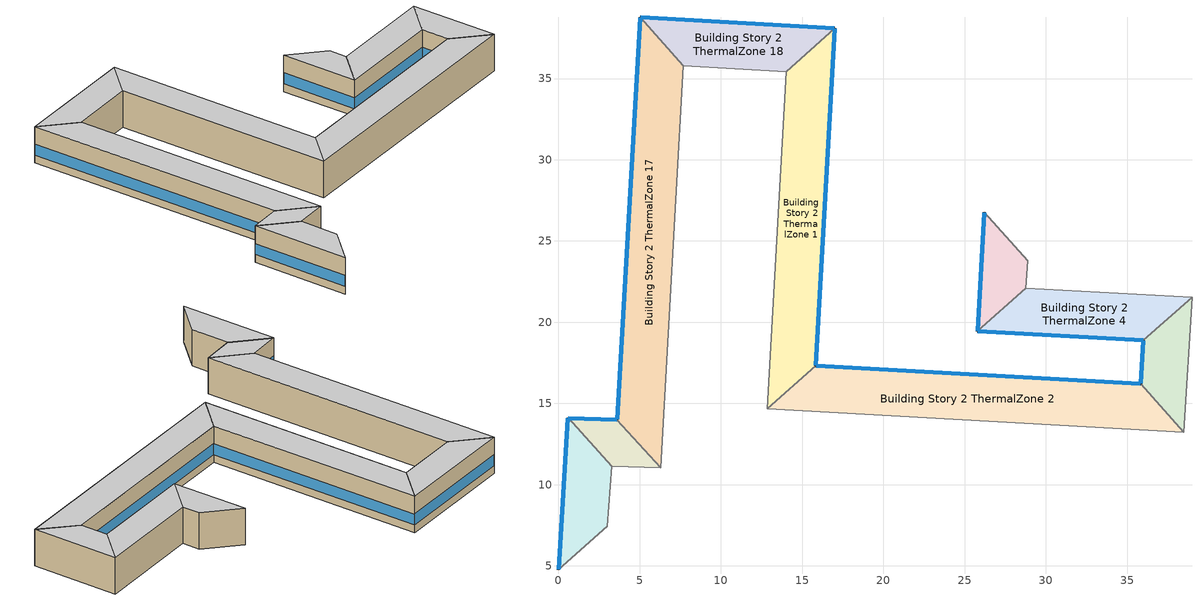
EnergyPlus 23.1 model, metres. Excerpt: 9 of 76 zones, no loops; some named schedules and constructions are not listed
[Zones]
Building Story 2 ThermalZone 1
 floor adiabatic (Typical Interior Floor): 17,38.09 15.83,17.33 12.84,14.66 14.02,35.43 z3.6
 wall outside (Typical Insulated Steel Framed Exterior Wall R-20.41): 15.83,17.33 17,38.09 z3.6:7.2
 wall adiabatic (Typical Interior Wall): 17,38.09 14.02,35.43 12.84,14.66 15.83,17.33 z3.6:7.2
 window (U 0.48 SHGC 0.40 Dbl Ref-D Clr 6mm/13mm): 15.83,17.35 17,38.07 z4.36:5.44
 ceiling adiabatic (Typical Interior Ceiling): 14.02,35.43 12.84,14.66 15.83,17.33 17,38.09 z7.2
Building Story 2 ThermalZone 15
 floor adiabatic (Typical Interior Ceiling): 0,4.78 0.59,14.1 3.27,11.14 2.99,7.43 z3.6
 wall outside (Typical Insulated Steel Framed Exterior Wall R-20.41): 0.59,14.1 0,4.78 z3.6:7.2
 wall adiabatic (Typical Interior Wall): 0,4.78 2.99,7.43 3.27,11.14 0.59,14.1 z3.6:7.2
 window (U 0.48 SHGC 0.40 Dbl Ref-D Clr 6mm/13mm): 0.58,14.08 0,4.8 z4.36:5.45
 ceiling adiabatic (Typical Interior Ceiling): 2.99,7.43 3.27,11.14 0.59,14.1 0,4.78 z7.2
Building Story 2 ThermalZone 16
 floor adiabatic (Typical Interior Ceiling): 0.59,14.1 3.6,13.99 6.29,11.04 3.27,11.14 z3.6
 wall outside (Typical Insulated Steel Framed Exterior Wall R-20.41): 3.6,13.99 0.59,14.1 z3.6:7.2
 wall adiabatic (Typical Interior Wall): 0.59,14.1 3.27,11.14 6.29,11.04 3.6,13.99 z3.6:7.2
 window (U 0.48 SHGC 0.40 Dbl Ref-D Clr 6mm/13mm): 3.58,13.99 0.61,14.1 z4.36:5.46
 ceiling adiabatic (Typical Interior Ceiling): 3.27,11.14 6.29,11.04 3.6,13.99 0.59,14.1 z7.2
Building Story 2 ThermalZone 17
 floor adiabatic (Typical Interior Ceiling): 3.6,13.99 5.02,38.76 7.69,35.78 6.29,11.04 z3.6
 wall outside (Typical Insulated Steel Framed Exterior Wall R-20.41): 5.02,38.76 3.6,13.99 z3.6:7.2
 wall adiabatic (Typical Interior Wall): 3.6,13.99 6.29,11.04 7.69,35.78 5.02,38.76 z3.6:7.2
 window (U 0.48 SHGC 0.40 Dbl Ref-D Clr 6mm/13mm): 5.02,38.73 3.6,14.02 z4.36:5.44
 ceiling adiabatic (Typical Interior Ceiling): 6.29,11.04 7.69,35.78 5.02,38.76 3.6,13.99 z7.2
Building Story 2 ThermalZone 18
 floor adiabatic (Typical Interior Ceiling): 5.02,38.76 17,38.09 14.02,35.43 7.69,35.78 z3.6
 wall outside (Typical Insulated Steel Framed Exterior Wall R-20.41): 17,38.09 5.02,38.76 z3.6:7.2
 wall adiabatic (Typical Interior Wall): 5.02,38.76 7.69,35.78 14.02,35.43 17,38.09 z3.6:7.2
 window (U 0.48 SHGC 0.40 Dbl Ref-D Clr 6mm/13mm): 16.97,38.09 5.05,38.76 z4.36:5.45
 ceiling adiabatic (Typical Interior Ceiling): 7.69,35.78 14.02,35.43 17,38.09 5.02,38.76 z7.2
Building Story 2 ThermalZone 2
 floor adiabatic (Typical Interior Floor): 15.83,17.33 35.84,16.21 38.5,13.22 12.84,14.66 z3.6
 wall outside (Typical Insulated Steel Framed Exterior Wall R-20.41): 35.84,16.21 15.83,17.33 z3.6:7.2
 wall adiabatic (Typical Interior Wall): 15.83,17.33 12.84,14.66 38.5,13.22 35.84,16.21 z3.6:7.2
 window (U 0.48 SHGC 0.40 Dbl Ref-D Clr 6mm/13mm): 35.81,16.22 15.85,17.32 z4.36:5.44
 ceiling adiabatic (Typical Interior Ceiling): 12.84,14.66 38.5,13.22 35.84,16.21 15.83,17.33 z7.2
Building Story 2 ThermalZone 3
 floor adiabatic (Typical Interior Floor): 35.84,16.21 36.01,18.88 39,21.54 38.5,13.22 z3.6
 wall outside (Typical Insulated Steel Framed Exterior Wall R-20.41): 36.01,18.88 35.84,16.21 z3.6:7.2
 wall adiabatic (Typical Interior Wall): 35.84,16.21 38.5,13.22 39,21.54 36.01,18.88 z3.6:7.2
 window (U 0.48 SHGC 0.40 Dbl Ref-D Clr 6mm/13mm): 36.01,18.85 35.84,16.24 z4.36:5.46
 ceiling adiabatic (Typical Interior Ceiling): 38.5,13.22 39,21.54 36.01,18.88 35.84,16.21 z7.2
Building Story 2 ThermalZone 4
 floor adiabatic (Typical Interior Floor): 36.01,18.88 25.79,19.44 28.77,22.1 39,21.54 z3.6
 wall outside (Typical Insulated Steel Framed Exterior Wall R-20.41): 25.79,19.44 36.01,18.88 z3.6:7.2
 wall adiabatic (Typical Interior Wall): 36.01,18.88 39,21.54 28.77,22.1 25.79,19.44 z3.6:7.2
 window (U 0.48 SHGC 0.40 Dbl Ref-D Clr 6mm/13mm): 25.82,19.43 35.98,18.88 z4.36:5.45
 ceiling adiabatic (Typical Interior Ceiling): 39,21.54 28.77,22.1 25.79,19.44 36.01,18.88 z7.2
Building Story 2 ThermalZone 5
 floor adiabatic (Typical Interior Floor): 25.79,19.44 26.21,26.77 28.88,23.78 28.77,22.1 z3.6
 wall outside (Typical Insulated Steel Framed Exterior Wall R-20.41): 26.21,26.77 25.79,19.44 z3.6:7.2
 wall adiabatic (Typical Interior Wall): 25.79,19.44 28.77,22.1 28.88,23.78 26.21,26.77 z3.6:7.2
 window (U 0.48 SHGC 0.40 Dbl Ref-D Clr 6mm/13mm): 26.21,26.74 25.79,19.46 z4.36:5.45
 ceiling adiabatic (Typical Interior Ceiling): 28.77,22.1 28.88,23.78 26.21,26.77 25.79,19.44 z7.2
[Schedule:Day:Interval]
SchoolSecondary KITCHEN_GAS_EQUIP_SCH Wkdy|SmrDsn Day 2; SchoolSecondary KITCHEN_GAS_EQUIP_SCH Summer Design Day: No, 08:00, 0.02, 10:00, 0.15, 13:00, 0.2, 15:00, 0.1, 24:00, 0.02
SchoolSecondary KITCHEN_GAS_EQUIP_SCH Default; SchoolSecondary KITCHEN_GAS_EQUIP_SCH Winter Design Day: No, 24:00, 0.02
[Schedule:Week:Daily]
SchoolSecondary BLDG_LIGHT_SCH_2013 Week Rule - Jan1-Jun24: SchoolSecondary BLDG_LIGHT_SCH_2013 Wknd Day, SchoolSecondary BLDG_LIGHT_SCH_2013 Wkdy Day, SchoolSecondary BLDG_LIGHT_SCH_2013 Wkdy Day, SchoolSecondary BLDG_LIGHT_SCH_2013 Wkdy Day, SchoolSecondary BLDG_LIGHT_SCH_2013 Wkdy Day, SchoolSecondary BLDG_LIGHT_SCH_2013 Wkdy Day, SchoolSecondary BLDG_LIGHT_SCH_2013 Wknd Day, SchoolSecondary BLDG_LIGHT_SCH_2013 Default, SchoolSecondary BLDG_LIGHT_SCH_2013 Summer Design Day, SchoolSecondary BLDG_LIGHT_SCH_2013 Winter Design Day, SchoolSecondary BLDG_LIGHT_SCH_2013 Default, SchoolSecondary BLDG_LIGHT_SCH_2013 Default
SchoolSecondary BLDG_LIGHT_SCH_2013 Week Rule - Jun25-Jul1: SchoolSecondary BLDG_LIGHT_SCH_2013 Wknd Day, SchoolSecondary BLDG_LIGHT_SCH_2013 Wkdy Day, SchoolSecondary BLDG_LIGHT_SCH_2013 Wkdy Day, SchoolSecondary BLDG_LIGHT_SCH_2013 Wkdy Day, SchoolSecondary BLDG_LIGHT_SCH_2013 Wkdy Day, SchoolSecondary BLDG_LIGHT_SCH_2013 Wkdy Day, SchoolSecondary BLDG_LIGHT_SCH_2013 Wknd Day 1, SchoolSecondary BLDG_LIGHT_SCH_2013 Default, SchoolSecondary BLDG_LIGHT_SCH_2013 Summer Design Day, SchoolSecondary BLDG_LIGHT_SCH_2013 Winter Design Day, SchoolSecondary BLDG_LIGHT_SCH_2013 Default, SchoolSecondary BLDG_LIGHT_SCH_2013 Default
SchoolSecondary BLDG_LIGHT_SCH_2013 Week Rule - Jul2-Aug26: SchoolSecondary BLDG_LIGHT_SCH_2013 Wknd Day 1, SchoolSecondary BLDG_LIGHT_SCH_2013 Wkdy Day 1, SchoolSecondary BLDG_LIGHT_SCH_2013 Wkdy Day 1, SchoolSecondary BLDG_LIGHT_SCH_2013 Wkdy Day 1, SchoolSecondary BLDG_LIGHT_SCH_2013 Wkdy Day 1, SchoolSecondary BLDG_LIGHT_SCH_2013 Wkdy Day 1, SchoolSecondary BLDG_LIGHT_SCH_2013 Wknd Day 1, SchoolSecondary BLDG_LIGHT_SCH_2013 Default, SchoolSecondary BLDG_LIGHT_SCH_2013 Summer Design Day, SchoolSecondary BLDG_LIGHT_SCH_2013 Winter Design Day, SchoolSecondary BLDG_LIGHT_SCH_2013 Default, SchoolSecondary BLDG_LIGHT_SCH_2013 Default
SchoolSecondary BLDG_LIGHT_SCH_2013 Week Rule - Aug27-Sep2: SchoolSecondary BLDG_LIGHT_SCH_2013 Wknd Day 1, SchoolSecondary BLDG_LIGHT_SCH_2013 Wkdy Day 1, SchoolSecondary BLDG_LIGHT_SCH_2013 Wkdy Day 1, SchoolSecondary BLDG_LIGHT_SCH_2013 Wkdy Day 1, SchoolSecondary BLDG_LIGHT_SCH_2013 Wkdy Day 1, SchoolSecondary BLDG_LIGHT_SCH_2013 Wkdy Day 2, SchoolSecondary BLDG_LIGHT_SCH_2013 Default, SchoolSecondary BLDG_LIGHT_SCH_2013 Default, SchoolSecondary BLDG_LIGHT_SCH_2013 Summer Design Day, SchoolSecondary BLDG_LIGHT_SCH_2013 Winter Design Day, SchoolSecondary BLDG_LIGHT_SCH_2013 Default, SchoolSecondary BLDG_LIGHT_SCH_2013 Default
SchoolSecondary BLDG_LIGHT_SCH_2013 Week Rule - Sep3-Dec31: SchoolSecondary BLDG_LIGHT_SCH_2013 Default, SchoolSecondary BLDG_LIGHT_SCH_2013 Wkdy Day 2, SchoolSecondary BLDG_LIGHT_SCH_2013 Wkdy Day 2, SchoolSecondary BLDG_LIGHT_SCH_2013 Wkdy Day 2, SchoolSecondary BLDG_LIGHT_SCH_2013 Wkdy Day 2, SchoolSecondary BLDG_LIGHT_SCH_2013 Wkdy Day 2, SchoolSecondary BLDG_LIGHT_SCH_2013 Default, SchoolSecondary BLDG_LIGHT_SCH_2013 Default, SchoolSecondary BLDG_LIGHT_SCH_2013 Summer Design Day, SchoolSecondary BLDG_LIGHT_SCH_2013 Winter Design Day, SchoolSecondary BLDG_LIGHT_SCH_2013 Default, SchoolSecondary BLDG_LIGHT_SCH_2013 Default
SchoolSecondary BLDG_LIGHT_LIBRARY_SCH_2013 Week Rule - Jan1-Jun24: SchoolSecondary BLDG_LIGHT_LIBRARY_SCH_2013 Wknd Day, SchoolSecondary BLDG_LIGHT_LIBRARY_SCH_2013 Wkdy Day, SchoolSecondary BLDG_LIGHT_LIBRARY_SCH_2013 Wkdy Day, SchoolSecondary BLDG_LIGHT_LIBRARY_SCH_2013 Wkdy Day, SchoolSecondary BLDG_LIGHT_LIBRARY_SCH_2013 Wkdy Day, SchoolSecondary BLDG_LIGHT_LIBRARY_SCH_2013 Wkdy Day, SchoolSecondary BLDG_LIGHT_LIBRARY_SCH_2013 Wknd Day, SchoolSecondary BLDG_LIGHT_LIBRARY_SCH_2013 Default, SchoolSecondary BLDG_LIGHT_LIBRARY_SCH_2013 Summer Design Day, SchoolSecondary BLDG_LIGHT_LIBRARY_SCH_2013 Winter Design Day, SchoolSecondary BLDG_LIGHT_LIBRARY_SCH_2013 Default, SchoolSecondary BLDG_LIGHT_LIBRARY_SCH_2013 Default
SchoolSecondary BLDG_LIGHT_LIBRARY_SCH_2013 Week Rule - Jun25-Jul1: SchoolSecondary BLDG_LIGHT_LIBRARY_SCH_2013 Wknd Day, SchoolSecondary BLDG_LIGHT_LIBRARY_SCH_2013 Wkdy Day, SchoolSecondary BLDG_LIGHT_LIBRARY_SCH_2013 Wkdy Day, SchoolSecondary BLDG_LIGHT_LIBRARY_SCH_2013 Wkdy Day, SchoolSecondary BLDG_LIGHT_LIBRARY_SCH_2013 Wkdy Day, SchoolSecondary BLDG_LIGHT_LIBRARY_SCH_2013 Wkdy Day, SchoolSecondary BLDG_LIGHT_LIBRARY_SCH_2013 Wknd Day 1, SchoolSecondary BLDG_LIGHT_LIBRARY_SCH_2013 Default, SchoolSecondary BLDG_LIGHT_LIBRARY_SCH_2013 Summer Design Day, SchoolSecondary BLDG_LIGHT_LIBRARY_SCH_2013 Winter Design Day, SchoolSecondary BLDG_LIGHT_LIBRARY_SCH_2013 Default, SchoolSecondary BLDG_LIGHT_LIBRARY_SCH_2013 Default
SchoolSecondary BLDG_LIGHT_LIBRARY_SCH_2013 Week Rule - Jul2-Aug26: SchoolSecondary BLDG_LIGHT_LIBRARY_SCH_2013 Wknd Day 1, SchoolSecondary BLDG_LIGHT_LIBRARY_SCH_2013 Wkdy Day 1, SchoolSecondary BLDG_LIGHT_LIBRARY_SCH_2013 Wkdy Day 1, SchoolSecondary BLDG_LIGHT_LIBRARY_SCH_2013 Wkdy Day 1, SchoolSecondary BLDG_LIGHT_LIBRARY_SCH_2013 Wkdy Day 1, SchoolSecondary BLDG_LIGHT_LIBRARY_SCH_2013 Wkdy Day 1, SchoolSecondary BLDG_LIGHT_LIBRARY_SCH_2013 Wknd Day 1, SchoolSecondary BLDG_LIGHT_LIBRARY_SCH_2013 Default, SchoolSecondary BLDG_LIGHT_LIBRARY_SCH_2013 Summer Design Day, SchoolSecondary BLDG_LIGHT_LIBRARY_SCH_2013 Winter Design Day, SchoolSecondary BLDG_LIGHT_LIBRARY_SCH_2013 Default, SchoolSecondary BLDG_LIGHT_LIBRARY_SCH_2013 Default
SchoolSecondary BLDG_LIGHT_LIBRARY_SCH_2013 Week Rule - Aug27-Sep2: SchoolSecondary BLDG_LIGHT_LIBRARY_SCH_2013 Wknd Day 1, SchoolSecondary BLDG_LIGHT_LIBRARY_SCH_2013 Wkdy Day 1, SchoolSecondary BLDG_LIGHT_LIBRARY_SCH_2013 Wkdy Day 1, SchoolSecondary BLDG_LIGHT_LIBRARY_SCH_2013 Wkdy Day 1, SchoolSecondary BLDG_LIGHT_LIBRARY_SCH_2013 Wkdy Day 1, SchoolSecondary BLDG_LIGHT_LIBRARY_SCH_2013 Wkdy Day 2, SchoolSecondary BLDG_LIGHT_LIBRARY_SCH_2013 Default, SchoolSecondary BLDG_LIGHT_LIBRARY_SCH_2013 Default, SchoolSecondary BLDG_LIGHT_LIBRARY_SCH_2013 Summer Design Day, SchoolSecondary BLDG_LIGHT_LIBRARY_SCH_2013 Winter Design Day, SchoolSecondary BLDG_LIGHT_LIBRARY_SCH_2013 Default, SchoolSecondary BLDG_LIGHT_LIBRARY_SCH_2013 Default
SchoolSecondary BLDG_LIGHT_LIBRARY_SCH_2013 Week Rule - Sep3-Dec31: SchoolSecondary BLDG_LIGHT_LIBRARY_SCH_2013 Default, SchoolSecondary BLDG_LIGHT_LIBRARY_SCH_2013 Wkdy Day 2, SchoolSecondary BLDG_LIGHT_LIBRARY_SCH_2013 Wkdy Day 2, SchoolSecondary BLDG_LIGHT_LIBRARY_SCH_2013 Wkdy Day 2, SchoolSecondary BLDG_LIGHT_LIBRARY_SCH_2013 Wkdy Day 2, SchoolSecondary BLDG_LIGHT_LIBRARY_SCH_2013 Wkdy Day 2, SchoolSecondary BLDG_LIGHT_LIBRARY_SCH_2013 Default, SchoolSecondary BLDG_LIGHT_LIBRARY_SCH_2013 Default, SchoolSecondary BLDG_LIGHT_LIBRARY_SCH_2013 Summer Design Day, SchoolSecondary BLDG_LIGHT_LIBRARY_SCH_2013 Winter Design Day, SchoolSecondary BLDG_LIGHT_LIBRARY_SCH_2013 Default, SchoolSecondary BLDG_LIGHT_LIBRARY_SCH_2013 Default
SchoolSecondary BLDG_LIGHT_LOBBYFLR1_SCH_2013 Week Rule - Jan1-Jun24: SchoolSecondary BLDG_LIGHT_LOBBYFLR1_SCH_2013 Wknd Day, SchoolSecondary BLDG_LIGHT_LOBBYFLR1_SCH_2013 Wkdy Day, SchoolSecondary BLDG_LIGHT_LOBBYFLR1_SCH_2013 Wkdy Day, SchoolSecondary BLDG_LIGHT_LOBBYFLR1_SCH_2013 Wkdy Day, SchoolSecondary BLDG_LIGHT_LOBBYFLR1_SCH_2013 Wkdy Day, SchoolSecondary BLDG_LIGHT_LOBBYFLR1_SCH_2013 Wkdy Day, SchoolSecondary BLDG_LIGHT_LOBBYFLR1_SCH_2013 Wknd Day, SchoolSecondary BLDG_LIGHT_LOBBYFLR1_SCH_2013 Default, SchoolSecondary BLDG_LIGHT_LOBBYFLR1_SCH_2013 Summer Design Day, SchoolSecondary BLDG_LIGHT_LOBBYFLR1_SCH_2013 Winter Design Day, SchoolSecondary BLDG_LIGHT_LOBBYFLR1_SCH_2013 Default, SchoolSecondary BLDG_LIGHT_LOBBYFLR1_SCH_2013 Default
SchoolSecondary BLDG_LIGHT_LOBBYFLR1_SCH_2013 Week Rule - Jun25-Jul1: SchoolSecondary BLDG_LIGHT_LOBBYFLR1_SCH_2013 Wknd Day, SchoolSecondary BLDG_LIGHT_LOBBYFLR1_SCH_2013 Wkdy Day, SchoolSecondary BLDG_LIGHT_LOBBYFLR1_SCH_2013 Wkdy Day, SchoolSecondary BLDG_LIGHT_LOBBYFLR1_SCH_2013 Wkdy Day, SchoolSecondary BLDG_LIGHT_LOBBYFLR1_SCH_2013 Wkdy Day, SchoolSecondary BLDG_LIGHT_LOBBYFLR1_SCH_2013 Wkdy Day, SchoolSecondary BLDG_LIGHT_LOBBYFLR1_SCH_2013 Wknd Day 1, SchoolSecondary BLDG_LIGHT_LOBBYFLR1_SCH_2013 Default, SchoolSecondary BLDG_LIGHT_LOBBYFLR1_SCH_2013 Summer Design Day, SchoolSecondary BLDG_LIGHT_LOBBYFLR1_SCH_2013 Winter Design Day, SchoolSecondary BLDG_LIGHT_LOBBYFLR1_SCH_2013 Default, SchoolSecondary BLDG_LIGHT_LOBBYFLR1_SCH_2013 Default
SchoolSecondary BLDG_LIGHT_LOBBYFLR1_SCH_2013 Week Rule - Jul2-Aug26: SchoolSecondary BLDG_LIGHT_LOBBYFLR1_SCH_2013 Wknd Day 1, SchoolSecondary BLDG_LIGHT_LOBBYFLR1_SCH_2013 Wkdy Day 1, SchoolSecondary BLDG_LIGHT_LOBBYFLR1_SCH_2013 Wkdy Day 1, SchoolSecondary BLDG_LIGHT_LOBBYFLR1_SCH_2013 Wkdy Day 1, SchoolSecondary BLDG_LIGHT_LOBBYFLR1_SCH_2013 Wkdy Day 1, SchoolSecondary BLDG_LIGHT_LOBBYFLR1_SCH_2013 Wkdy Day 1, SchoolSecondary BLDG_LIGHT_LOBBYFLR1_SCH_2013 Wknd Day 1, SchoolSecondary BLDG_LIGHT_LOBBYFLR1_SCH_2013 Default, SchoolSecondary BLDG_LIGHT_LOBBYFLR1_SCH_2013 Summer Design Day, SchoolSecondary BLDG_LIGHT_LOBBYFLR1_SCH_2013 Winter Design Day, SchoolSecondary BLDG_LIGHT_LOBBYFLR1_SCH_2013 Default, SchoolSecondary BLDG_LIGHT_LOBBYFLR1_SCH_2013 Default
SchoolSecondary BLDG_LIGHT_LOBBYFLR1_SCH_2013 Week Rule - Aug27-Sep2: SchoolSecondary BLDG_LIGHT_LOBBYFLR1_SCH_2013 Wknd Day 1, SchoolSecondary BLDG_LIGHT_LOBBYFLR1_SCH_2013 Wkdy Day 1, SchoolSecondary BLDG_LIGHT_LOBBYFLR1_SCH_2013 Wkdy Day 1, SchoolSecondary BLDG_LIGHT_LOBBYFLR1_SCH_2013 Wkdy Day 1, SchoolSecondary BLDG_LIGHT_LOBBYFLR1_SCH_2013 Wkdy Day 1, SchoolSecondary BLDG_LIGHT_LOBBYFLR1_SCH_2013 Wkdy Day 2, SchoolSecondary BLDG_LIGHT_LOBBYFLR1_SCH_2013 Default, SchoolSecondary BLDG_LIGHT_LOBBYFLR1_SCH_2013 Default, SchoolSecondary BLDG_LIGHT_LOBBYFLR1_SCH_2013 Summer Design Day, SchoolSecondary BLDG_LIGHT_LOBBYFLR1_SCH_2013 Winter Design Day, SchoolSecondary BLDG_LIGHT_LOBBYFLR1_SCH_2013 Default, SchoolSecondary BLDG_LIGHT_LOBBYFLR1_SCH_2013 Default
SchoolSecondary BLDG_LIGHT_LOBBYFLR1_SCH_2013 Week Rule - Sep3-Dec31: SchoolSecondary BLDG_LIGHT_LOBBYFLR1_SCH_2013 Default, SchoolSecondary BLDG_LIGHT_LOBBYFLR1_SCH_2013 Wkdy Day 2, SchoolSecondary BLDG_LIGHT_LOBBYFLR1_SCH_2013 Wkdy Day 2, SchoolSecondary BLDG_LIGHT_LOBBYFLR1_SCH_2013 Wkdy Day 2, SchoolSecondary BLDG_LIGHT_LOBBYFLR1_SCH_2013 Wkdy Day 2, SchoolSecondary BLDG_LIGHT_LOBBYFLR1_SCH_2013 Wkdy Day 2, SchoolSecondary BLDG_LIGHT_LOBBYFLR1_SCH_2013 Default, SchoolSecondary BLDG_LIGHT_LOBBYFLR1_SCH_2013 Default, SchoolSecondary BLDG_LIGHT_LOBBYFLR1_SCH_2013 Summer Design Day, SchoolSecondary BLDG_LIGHT_LOBBYFLR1_SCH_2013 Winter Design Day, SchoolSecondary BLDG_LIGHT_LOBBYFLR1_SCH_2013 Default, SchoolSecondary BLDG_LIGHT_LOBBYFLR1_SCH_2013 Default
SchoolSecondary BLDG_LIGHT_MECHANICAL_SCH_2013 Week Rule - Jan1-Jun24: SchoolSecondary BLDG_LIGHT_MECHANICAL_SCH_2013 Wknd Day, SchoolSecondary BLDG_LIGHT_MECHANICAL_SCH_2013 Wkdy Day, SchoolSecondary BLDG_LIGHT_MECHANICAL_SCH_2013 Wkdy Day, SchoolSecondary BLDG_LIGHT_MECHANICAL_SCH_2013 Wkdy Day, SchoolSecondary BLDG_LIGHT_MECHANICAL_SCH_2013 Wkdy Day, SchoolSecondary BLDG_LIGHT_MECHANICAL_SCH_2013 Wkdy Day, SchoolSecondary BLDG_LIGHT_MECHANICAL_SCH_2013 Wknd Day, SchoolSecondary BLDG_LIGHT_MECHANICAL_SCH_2013 Default, SchoolSecondary BLDG_LIGHT_MECHANICAL_SCH_2013 Summer Design Day, SchoolSecondary BLDG_LIGHT_MECHANICAL_SCH_2013 Winter Design Day, SchoolSecondary BLDG_LIGHT_MECHANICAL_SCH_2013 Default, SchoolSecondary BLDG_LIGHT_MECHANICAL_SCH_2013 Default
SchoolSecondary BLDG_LIGHT_MECHANICAL_SCH_2013 Week Rule - Jun25-Jul1: SchoolSecondary BLDG_LIGHT_MECHANICAL_SCH_2013 Wknd Day, SchoolSecondary BLDG_LIGHT_MECHANICAL_SCH_2013 Wkdy Day, SchoolSecondary BLDG_LIGHT_MECHANICAL_SCH_2013 Wkdy Day, SchoolSecondary BLDG_LIGHT_MECHANICAL_SCH_2013 Wkdy Day, SchoolSecondary BLDG_LIGHT_MECHANICAL_SCH_2013 Wkdy Day, SchoolSecondary BLDG_LIGHT_MECHANICAL_SCH_2013 Wkdy Day, SchoolSecondary BLDG_LIGHT_MECHANICAL_SCH_2013 Wknd Day 1, SchoolSecondary BLDG_LIGHT_MECHANICAL_SCH_2013 Default, SchoolSecondary BLDG_LIGHT_MECHANICAL_SCH_2013 Summer Design Day, SchoolSecondary BLDG_LIGHT_MECHANICAL_SCH_2013 Winter Design Day, SchoolSecondary BLDG_LIGHT_MECHANICAL_SCH_2013 Default, SchoolSecondary BLDG_LIGHT_MECHANICAL_SCH_2013 Default
SchoolSecondary BLDG_LIGHT_MECHANICAL_SCH_2013 Week Rule - Jul2-Aug26: SchoolSecondary BLDG_LIGHT_MECHANICAL_SCH_2013 Wknd Day 1, SchoolSecondary BLDG_LIGHT_MECHANICAL_SCH_2013 Wkdy Day 1, SchoolSecondary BLDG_LIGHT_MECHANICAL_SCH_2013 Wkdy Day 1, SchoolSecondary BLDG_LIGHT_MECHANICAL_SCH_2013 Wkdy Day 1, SchoolSecondary BLDG_LIGHT_MECHANICAL_SCH_2013 Wkdy Day 1, SchoolSecondary BLDG_LIGHT_MECHANICAL_SCH_2013 Wkdy Day 1, SchoolSecondary BLDG_LIGHT_MECHANICAL_SCH_2013 Wknd Day 1, SchoolSecondary BLDG_LIGHT_MECHANICAL_SCH_2013 Default, SchoolSecondary BLDG_LIGHT_MECHANICAL_SCH_2013 Summer Design Day, SchoolSecondary BLDG_LIGHT_MECHANICAL_SCH_2013 Winter Design Day, SchoolSecondary BLDG_LIGHT_MECHANICAL_SCH_2013 Default, SchoolSecondary BLDG_LIGHT_MECHANICAL_SCH_2013 Default
SchoolSecondary BLDG_LIGHT_MECHANICAL_SCH_2013 Week Rule - Aug27-Sep2: SchoolSecondary BLDG_LIGHT_MECHANICAL_SCH_2013 Wknd Day 1, SchoolSecondary BLDG_LIGHT_MECHANICAL_SCH_2013 Wkdy Day 1, SchoolSecondary BLDG_LIGHT_MECHANICAL_SCH_2013 Wkdy Day 1, SchoolSecondary BLDG_LIGHT_MECHANICAL_SCH_2013 Wkdy Day 1, SchoolSecondary BLDG_LIGHT_MECHANICAL_SCH_2013 Wkdy Day 1, SchoolSecondary BLDG_LIGHT_MECHANICAL_SCH_2013 Wkdy Day 2, SchoolSecondary BLDG_LIGHT_MECHANICAL_SCH_2013 Default, SchoolSecondary BLDG_LIGHT_MECHANICAL_SCH_2013 Default, SchoolSecondary BLDG_LIGHT_MECHANICAL_SCH_2013 Summer Design Day, SchoolSecondary BLDG_LIGHT_MECHANICAL_SCH_2013 Winter Design Day, SchoolSecondary BLDG_LIGHT_MECHANICAL_SCH_2013 Default, SchoolSecondary BLDG_LIGHT_MECHANICAL_SCH_2013 Default
SchoolSecondary BLDG_LIGHT_MECHANICAL_SCH_2013 Week Rule - Sep3-Dec31: SchoolSecondary BLDG_LIGHT_MECHANICAL_SCH_2013 Default, SchoolSecondary BLDG_LIGHT_MECHANICAL_SCH_2013 Wkdy Day 2, SchoolSecondary BLDG_LIGHT_MECHANICAL_SCH_2013 Wkdy Day 2, SchoolSecondary BLDG_LIGHT_MECHANICAL_SCH_2013 Wkdy Day 2, SchoolSecondary BLDG_LIGHT_MECHANICAL_SCH_2013 Wkdy Day 2, SchoolSecondary BLDG_LIGHT_MECHANICAL_SCH_2013 Wkdy Day 2, SchoolSecondary BLDG_LIGHT_MECHANICAL_SCH_2013 Default, SchoolSecondary BLDG_LIGHT_MECHANICAL_SCH_2013 Default, SchoolSecondary BLDG_LIGHT_MECHANICAL_SCH_2013 Summer Design Day, SchoolSecondary BLDG_LIGHT_MECHANICAL_SCH_2013 Winter Design Day, SchoolSecondary BLDG_LIGHT_MECHANICAL_SCH_2013 Default, SchoolSecondary BLDG_LIGHT_MECHANICAL_SCH_2013 Default
SchoolSecondary BLDG_LIGHT_OFFICE_SCH_2013 Week Rule - Jan1-Jun24: SchoolSecondary BLDG_LIGHT_OFFICE_SCH_2013 Wknd Day, SchoolSecondary BLDG_LIGHT_OFFICE_SCH_2013 Wkdy Day, SchoolSecondary BLDG_LIGHT_OFFICE_SCH_2013 Wkdy Day, SchoolSecondary BLDG_LIGHT_OFFICE_SCH_2013 Wkdy Day, SchoolSecondary BLDG_LIGHT_OFFICE_SCH_2013 Wkdy Day, SchoolSecondary BLDG_LIGHT_OFFICE_SCH_2013 Wkdy Day, SchoolSecondary BLDG_LIGHT_OFFICE_SCH_2013 Wknd Day, SchoolSecondary BLDG_LIGHT_OFFICE_SCH_2013 Default, SchoolSecondary BLDG_LIGHT_OFFICE_SCH_2013 Summer Design Day, SchoolSecondary BLDG_LIGHT_OFFICE_SCH_2013 Winter Design Day, SchoolSecondary BLDG_LIGHT_OFFICE_SCH_2013 Default, SchoolSecondary BLDG_LIGHT_OFFICE_SCH_2013 Default
SchoolSecondary BLDG_LIGHT_OFFICE_SCH_2013 Week Rule - Jun25-Jul1: SchoolSecondary BLDG_LIGHT_OFFICE_SCH_2013 Wknd Day, SchoolSecondary BLDG_LIGHT_OFFICE_SCH_2013 Wkdy Day, SchoolSecondary BLDG_LIGHT_OFFICE_SCH_2013 Wkdy Day, SchoolSecondary BLDG_LIGHT_OFFICE_SCH_2013 Wkdy Day, SchoolSecondary BLDG_LIGHT_OFFICE_SCH_2013 Wkdy Day, SchoolSecondary BLDG_LIGHT_OFFICE_SCH_2013 Wkdy Day, SchoolSecondary BLDG_LIGHT_OFFICE_SCH_2013 Wknd Day 1, SchoolSecondary BLDG_LIGHT_OFFICE_SCH_2013 Default, SchoolSecondary BLDG_LIGHT_OFFICE_SCH_2013 Summer Design Day, SchoolSecondary BLDG_LIGHT_OFFICE_SCH_2013 Winter Design Day, SchoolSecondary BLDG_LIGHT_OFFICE_SCH_2013 Default, SchoolSecondary BLDG_LIGHT_OFFICE_SCH_2013 Default
SchoolSecondary BLDG_LIGHT_OFFICE_SCH_2013 Week Rule - Jul2-Aug26: SchoolSecondary BLDG_LIGHT_OFFICE_SCH_2013 Wknd Day 1, SchoolSecondary BLDG_LIGHT_OFFICE_SCH_2013 Wkdy Day 1, SchoolSecondary BLDG_LIGHT_OFFICE_SCH_2013 Wkdy Day 1, SchoolSecondary BLDG_LIGHT_OFFICE_SCH_2013 Wkdy Day 1, SchoolSecondary BLDG_LIGHT_OFFICE_SCH_2013 Wkdy Day 1, SchoolSecondary BLDG_LIGHT_OFFICE_SCH_2013 Wkdy Day 1, SchoolSecondary BLDG_LIGHT_OFFICE_SCH_2013 Wknd Day 1, SchoolSecondary BLDG_LIGHT_OFFICE_SCH_2013 Default, SchoolSecondary BLDG_LIGHT_OFFICE_SCH_2013 Summer Design Day, SchoolSecondary BLDG_LIGHT_OFFICE_SCH_2013 Winter Design Day, SchoolSecondary BLDG_LIGHT_OFFICE_SCH_2013 Default, SchoolSecondary BLDG_LIGHT_OFFICE_SCH_2013 Default
SchoolSecondary BLDG_LIGHT_OFFICE_SCH_2013 Week Rule - Aug27-Sep2: SchoolSecondary BLDG_LIGHT_OFFICE_SCH_2013 Wknd Day 1, SchoolSecondary BLDG_LIGHT_OFFICE_SCH_2013 Wkdy Day 1, SchoolSecondary BLDG_LIGHT_OFFICE_SCH_2013 Wkdy Day 1, SchoolSecondary BLDG_LIGHT_OFFICE_SCH_2013 Wkdy Day 1, SchoolSecondary BLDG_LIGHT_OFFICE_SCH_2013 Wkdy Day 1, SchoolSecondary BLDG_LIGHT_OFFICE_SCH_2013 Wkdy Day 2, SchoolSecondary BLDG_LIGHT_OFFICE_SCH_2013 Default, SchoolSecondary BLDG_LIGHT_OFFICE_SCH_2013 Default, SchoolSecondary BLDG_LIGHT_OFFICE_SCH_2013 Summer Design Day, SchoolSecondary BLDG_LIGHT_OFFICE_SCH_2013 Winter Design Day, SchoolSecondary BLDG_LIGHT_OFFICE_SCH_2013 Default, SchoolSecondary BLDG_LIGHT_OFFICE_SCH_2013 Default
SchoolSecondary BLDG_LIGHT_OFFICE_SCH_2013 Week Rule - Sep3-Dec31: SchoolSecondary BLDG_LIGHT_OFFICE_SCH_2013 Default, SchoolSecondary BLDG_LIGHT_OFFICE_SCH_2013 Wkdy Day 2, SchoolSecondary BLDG_LIGHT_OFFICE_SCH_2013 Wkdy Day 2, SchoolSecondary BLDG_LIGHT_OFFICE_SCH_2013 Wkdy Day 2, SchoolSecondary BLDG_LIGHT_OFFICE_SCH_2013 Wkdy Day 2, SchoolSecondary BLDG_LIGHT_OFFICE_SCH_2013 Wkdy Day 2, SchoolSecondary BLDG_LIGHT_OFFICE_SCH_2013 Default, SchoolSecondary BLDG_LIGHT_OFFICE_SCH_2013 Default, SchoolSecondary BLDG_LIGHT_OFFICE_SCH_2013 Summer Design Day, SchoolSecondary BLDG_LIGHT_OFFICE_SCH_2013 Winter Design Day, SchoolSecondary BLDG_LIGHT_OFFICE_SCH_2013 Default, SchoolSecondary BLDG_LIGHT_OFFICE_SCH_2013 Default
SchoolSecondary BLDG_LIGHT_BATH_SCH_2013 Week Rule - Jan1-Jun24: SchoolSecondary BLDG_LIGHT_BATH_SCH_2013 Wknd Day, SchoolSecondary BLDG_LIGHT_BATH_SCH_2013 Wkdy Day, SchoolSecondary BLDG_LIGHT_BATH_SCH_2013 Wkdy Day, SchoolSecondary BLDG_LIGHT_BATH_SCH_2013 Wkdy Day, SchoolSecondary BLDG_LIGHT_BATH_SCH_2013 Wkdy Day, SchoolSecondary BLDG_LIGHT_BATH_SCH_2013 Wkdy Day, SchoolSecondary BLDG_LIGHT_BATH_SCH_2013 Wknd Day, SchoolSecondary BLDG_LIGHT_BATH_SCH_2013 Default, SchoolSecondary BLDG_LIGHT_BATH_SCH_2013 Summer Design Day, SchoolSecondary BLDG_LIGHT_BATH_SCH_2013 Winter Design Day, SchoolSecondary BLDG_LIGHT_BATH_SCH_2013 Default, SchoolSecondary BLDG_LIGHT_BATH_SCH_2013 Default
SchoolSecondary BLDG_LIGHT_BATH_SCH_2013 Week Rule - Jun25-Jul1: SchoolSecondary BLDG_LIGHT_BATH_SCH_2013 Wknd Day, SchoolSecondary BLDG_LIGHT_BATH_SCH_2013 Wkdy Day, SchoolSecondary BLDG_LIGHT_BATH_SCH_2013 Wkdy Day, SchoolSecondary BLDG_LIGHT_BATH_SCH_2013 Wkdy Day, SchoolSecondary BLDG_LIGHT_BATH_SCH_2013 Wkdy Day, SchoolSecondary BLDG_LIGHT_BATH_SCH_2013 Wkdy Day, SchoolSecondary BLDG_LIGHT_BATH_SCH_2013 Wknd Day 1, SchoolSecondary BLDG_LIGHT_BATH_SCH_2013 Default, SchoolSecondary BLDG_LIGHT_BATH_SCH_2013 Summer Design Day, SchoolSecondary BLDG_LIGHT_BATH_SCH_2013 Winter Design Day, SchoolSecondary BLDG_LIGHT_BATH_SCH_2013 Default, SchoolSecondary BLDG_LIGHT_BATH_SCH_2013 Default
SchoolSecondary BLDG_LIGHT_BATH_SCH_2013 Week Rule - Jul2-Aug26: SchoolSecondary BLDG_LIGHT_BATH_SCH_2013 Wknd Day 1, SchoolSecondary BLDG_LIGHT_BATH_SCH_2013 Wkdy Day 1, SchoolSecondary BLDG_LIGHT_BATH_SCH_2013 Wkdy Day 1, SchoolSecondary BLDG_LIGHT_BATH_SCH_2013 Wkdy Day 1, SchoolSecondary BLDG_LIGHT_BATH_SCH_2013 Wkdy Day 1, SchoolSecondary BLDG_LIGHT_BATH_SCH_2013 Wkdy Day 1, SchoolSecondary BLDG_LIGHT_BATH_SCH_2013 Wknd Day 1, SchoolSecondary BLDG_LIGHT_BATH_SCH_2013 Default, SchoolSecondary BLDG_LIGHT_BATH_SCH_2013 Summer Design Day, SchoolSecondary BLDG_LIGHT_BATH_SCH_2013 Winter Design Day, SchoolSecondary BLDG_LIGHT_BATH_SCH_2013 Default, SchoolSecondary BLDG_LIGHT_BATH_SCH_2013 Default
SchoolSecondary BLDG_LIGHT_BATH_SCH_2013 Week Rule - Aug27-Sep2: SchoolSecondary BLDG_LIGHT_BATH_SCH_2013 Wknd Day 1, SchoolSecondary BLDG_LIGHT_BATH_SCH_2013 Wkdy Day 1, SchoolSecondary BLDG_LIGHT_BATH_SCH_2013 Wkdy Day 1, SchoolSecondary BLDG_LIGHT_BATH_SCH_2013 Wkdy Day 1, SchoolSecondary BLDG_LIGHT_BATH_SCH_2013 Wkdy Day 1, SchoolSecondary BLDG_LIGHT_BATH_SCH_2013 Wkdy Day 2, SchoolSecondary BLDG_LIGHT_BATH_SCH_2013 Default, SchoolSecondary BLDG_LIGHT_BATH_SCH_2013 Default, SchoolSecondary BLDG_LIGHT_BATH_SCH_2013 Summer Design Day, SchoolSecondary BLDG_LIGHT_BATH_SCH_2013 Winter Design Day, SchoolSecondary BLDG_LIGHT_BATH_SCH_2013 Default, SchoolSecondary BLDG_LIGHT_BATH_SCH_2013 Default
SchoolSecondary BLDG_LIGHT_BATH_SCH_2013 Week Rule - Sep3-Dec31: SchoolSecondary BLDG_LIGHT_BATH_SCH_2013 Default, SchoolSecondary BLDG_LIGHT_BATH_SCH_2013 Wkdy Day 2, SchoolSecondary BLDG_LIGHT_BATH_SCH_2013 Wkdy Day 2, SchoolSecondary BLDG_LIGHT_BATH_SCH_2013 Wkdy Day 2, SchoolSecondary BLDG_LIGHT_BATH_SCH_2013 Wkdy Day 2, SchoolSecondary BLDG_LIGHT_BATH_SCH_2013 Wkdy Day 2, SchoolSecondary BLDG_LIGHT_BATH_SCH_2013 Default, SchoolSecondary BLDG_LIGHT_BATH_SCH_2013 Default, SchoolSecondary BLDG_LIGHT_BATH_SCH_2013 Summer Design Day, SchoolSecondary BLDG_LIGHT_BATH_SCH_2013 Winter Design Day, SchoolSecondary BLDG_LIGHT_BATH_SCH_2013 Default, SchoolSecondary BLDG_LIGHT_BATH_SCH_2013 Default
SchoolSecondary BLDG_OCC_SCH_Auditorium Week Rule - Jan1-Jun24: SchoolSecondary BLDG_OCC_SCH_Auditorium Wknd Day, SchoolSecondary BLDG_OCC_SCH_Auditorium Wkdy|SmrDsn Day, SchoolSecondary BLDG_OCC_SCH_Auditorium Wkdy|SmrDsn Day, SchoolSecondary BLDG_OCC_SCH_Auditorium Wkdy|SmrDsn Day, SchoolSecondary BLDG_OCC_SCH_Auditorium Wkdy|SmrDsn Day, SchoolSecondary BLDG_OCC_SCH_Auditorium Wkdy|SmrDsn Day, SchoolSecondary BLDG_OCC_SCH_Auditorium Wknd Day, SchoolSecondary BLDG_OCC_SCH_Auditorium Default, SchoolSecondary BLDG_OCC_SCH_Auditorium Summer Design Day, SchoolSecondary BLDG_OCC_SCH_Auditorium Winter Design Day, SchoolSecondary BLDG_OCC_SCH_Auditorium Default, SchoolSecondary BLDG_OCC_SCH_Auditorium Default
SchoolSecondary BLDG_OCC_SCH_Auditorium Week Rule - Jun25-Jul1: SchoolSecondary BLDG_OCC_SCH_Auditorium Wknd Day, SchoolSecondary BLDG_OCC_SCH_Auditorium Wkdy|SmrDsn Day, SchoolSecondary BLDG_OCC_SCH_Auditorium Wkdy|SmrDsn Day, SchoolSecondary BLDG_OCC_SCH_Auditorium Wkdy|SmrDsn Day, SchoolSecondary BLDG_OCC_SCH_Auditorium Wkdy|SmrDsn Day, SchoolSecondary BLDG_OCC_SCH_Auditorium Wkdy|SmrDsn Day, SchoolSecondary BLDG_OCC_SCH_Auditorium Wknd Day 1, SchoolSecondary BLDG_OCC_SCH_Auditorium Default, SchoolSecondary BLDG_OCC_SCH_Auditorium Summer Design Day, SchoolSecondary BLDG_OCC_SCH_Auditorium Winter Design Day, SchoolSecondary BLDG_OCC_SCH_Auditorium Default, SchoolSecondary BLDG_OCC_SCH_Auditorium Default
SchoolSecondary BLDG_OCC_SCH_Auditorium Week Rule - Jul2-Aug26: SchoolSecondary BLDG_OCC_SCH_Auditorium Wknd Day 1, SchoolSecondary BLDG_OCC_SCH_Auditorium Wkdy|SmrDsn Day 1, SchoolSecondary BLDG_OCC_SCH_Auditorium Wkdy|SmrDsn Day 1, SchoolSecondary BLDG_OCC_SCH_Auditorium Wkdy|SmrDsn Day 1, SchoolSecondary BLDG_OCC_SCH_Auditorium Wkdy|SmrDsn Day 1, SchoolSecondary BLDG_OCC_SCH_Auditorium Wkdy|SmrDsn Day 1, SchoolSecondary BLDG_OCC_SCH_Auditorium Wknd Day 1, SchoolSecondary BLDG_OCC_SCH_Auditorium Default, SchoolSecondary BLDG_OCC_SCH_Auditorium Summer Design Day, SchoolSecondary BLDG_OCC_SCH_Auditorium Winter Design Day, SchoolSecondary BLDG_OCC_SCH_Auditorium Default, SchoolSecondary BLDG_OCC_SCH_Auditorium Default
SchoolSecondary BLDG_OCC_SCH_Auditorium Week Rule - Aug27-Sep2: SchoolSecondary BLDG_OCC_SCH_Auditorium Wknd Day 1, SchoolSecondary BLDG_OCC_SCH_Auditorium Wkdy|SmrDsn Day 1, SchoolSecondary BLDG_OCC_SCH_Auditorium Wkdy|SmrDsn Day 1, SchoolSecondary BLDG_OCC_SCH_Auditorium Wkdy|SmrDsn Day 1, SchoolSecondary BLDG_OCC_SCH_Auditorium Wkdy|SmrDsn Day 1, SchoolSecondary BLDG_OCC_SCH_Auditorium Wkdy|SmrDsn Day 2, SchoolSecondary BLDG_OCC_SCH_Auditorium Default, SchoolSecondary BLDG_OCC_SCH_Auditorium Default, SchoolSecondary BLDG_OCC_SCH_Auditorium Summer Design Day, SchoolSecondary BLDG_OCC_SCH_Auditorium Winter Design Day, SchoolSecondary BLDG_OCC_SCH_Auditorium Default, SchoolSecondary BLDG_OCC_SCH_Auditorium Default
SchoolSecondary BLDG_OCC_SCH_Auditorium Week Rule - Sep3-Dec31: SchoolSecondary BLDG_OCC_SCH_Auditorium Default, SchoolSecondary BLDG_OCC_SCH_Auditorium Wkdy|SmrDsn Day 2, SchoolSecondary BLDG_OCC_SCH_Auditorium Wkdy|SmrDsn Day 2, SchoolSecondary BLDG_OCC_SCH_Auditorium Wkdy|SmrDsn Day 2, SchoolSecondary BLDG_OCC_SCH_Auditorium Wkdy|SmrDsn Day 2, SchoolSecondary BLDG_OCC_SCH_Auditorium Wkdy|SmrDsn Day 2, SchoolSecondary BLDG_OCC_SCH_Auditorium Default, SchoolSecondary BLDG_OCC_SCH_Auditorium Default, SchoolSecondary BLDG_OCC_SCH_Auditorium Summer Design Day, SchoolSecondary BLDG_OCC_SCH_Auditorium Winter Design Day, SchoolSecondary BLDG_OCC_SCH_Auditorium Default, SchoolSecondary BLDG_OCC_SCH_Auditorium Default
SchoolSecondary BLDG_OCC_SCH_Cafeteria Week Rule - Jan1-Jun24: SchoolSecondary BLDG_OCC_SCH_Cafeteria Wknd Day, SchoolSecondary BLDG_OCC_SCH_Cafeteria Wkdy|SmrDsn Day, SchoolSecondary BLDG_OCC_SCH_Cafeteria Wkdy|SmrDsn Day, SchoolSecondary BLDG_OCC_SCH_Cafeteria Wkdy|SmrDsn Day, SchoolSecondary BLDG_OCC_SCH_Cafeteria Wkdy|SmrDsn Day, SchoolSecondary BLDG_OCC_SCH_Cafeteria Wkdy|SmrDsn Day, SchoolSecondary BLDG_OCC_SCH_Cafeteria Wknd Day, SchoolSecondary BLDG_OCC_SCH_Cafeteria Default, SchoolSecondary BLDG_OCC_SCH_Cafeteria Summer Design Day, SchoolSecondary BLDG_OCC_SCH_Cafeteria Winter Design Day, SchoolSecondary BLDG_OCC_SCH_Cafeteria Default, SchoolSecondary BLDG_OCC_SCH_Cafeteria Default
SchoolSecondary BLDG_OCC_SCH_Cafeteria Week Rule - Jun25-Jul1: SchoolSecondary BLDG_OCC_SCH_Cafeteria Wknd Day, SchoolSecondary BLDG_OCC_SCH_Cafeteria Wkdy|SmrDsn Day, SchoolSecondary BLDG_OCC_SCH_Cafeteria Wkdy|SmrDsn Day, SchoolSecondary BLDG_OCC_SCH_Cafeteria Wkdy|SmrDsn Day, SchoolSecondary BLDG_OCC_SCH_Cafeteria Wkdy|SmrDsn Day, SchoolSecondary BLDG_OCC_SCH_Cafeteria Wkdy|SmrDsn Day, SchoolSecondary BLDG_OCC_SCH_Cafeteria Wknd Day 1, SchoolSecondary BLDG_OCC_SCH_Cafeteria Default, SchoolSecondary BLDG_OCC_SCH_Cafeteria Summer Design Day, SchoolSecondary BLDG_OCC_SCH_Cafeteria Winter Design Day, SchoolSecondary BLDG_OCC_SCH_Cafeteria Default, SchoolSecondary BLDG_OCC_SCH_Cafeteria Default
SchoolSecondary BLDG_OCC_SCH_Cafeteria Week Rule - Jul2-Aug26: SchoolSecondary BLDG_OCC_SCH_Cafeteria Wknd Day 1, SchoolSecondary BLDG_OCC_SCH_Cafeteria Wkdy|SmrDsn Day 1, SchoolSecondary BLDG_OCC_SCH_Cafeteria Wkdy|SmrDsn Day 1, SchoolSecondary BLDG_OCC_SCH_Cafeteria Wkdy|SmrDsn Day 1, SchoolSecondary BLDG_OCC_SCH_Cafeteria Wkdy|SmrDsn Day 1, SchoolSecondary BLDG_OCC_SCH_Cafeteria Wkdy|SmrDsn Day 1, SchoolSecondary BLDG_OCC_SCH_Cafeteria Wknd Day 1, SchoolSecondary BLDG_OCC_SCH_Cafeteria Default, SchoolSecondary BLDG_OCC_SCH_Cafeteria Summer Design Day, SchoolSecondary BLDG_OCC_SCH_Cafeteria Winter Design Day, SchoolSecondary BLDG_OCC_SCH_Cafeteria Default, SchoolSecondary BLDG_OCC_SCH_Cafeteria Default
SchoolSecondary BLDG_OCC_SCH_Cafeteria Week Rule - Aug27-Sep2: SchoolSecondary BLDG_OCC_SCH_Cafeteria Wknd Day 1, SchoolSecondary BLDG_OCC_SCH_Cafeteria Wkdy|SmrDsn Day 1, SchoolSecondary BLDG_OCC_SCH_Cafeteria Wkdy|SmrDsn Day 1, SchoolSecondary BLDG_OCC_SCH_Cafeteria Wkdy|SmrDsn Day 1, SchoolSecondary BLDG_OCC_SCH_Cafeteria Wkdy|SmrDsn Day 1, SchoolSecondary BLDG_OCC_SCH_Cafeteria Wkdy|SmrDsn Day 2, SchoolSecondary BLDG_OCC_SCH_Cafeteria Default, SchoolSecondary BLDG_OCC_SCH_Cafeteria Default, SchoolSecondary BLDG_OCC_SCH_Cafeteria Summer Design Day, SchoolSecondary BLDG_OCC_SCH_Cafeteria Winter Design Day, SchoolSecondary BLDG_OCC_SCH_Cafeteria Default, SchoolSecondary BLDG_OCC_SCH_Cafeteria Default
SchoolSecondary BLDG_OCC_SCH_Cafeteria Week Rule - Sep3-Dec31: SchoolSecondary BLDG_OCC_SCH_Cafeteria Default, SchoolSecondary BLDG_OCC_SCH_Cafeteria Wkdy|SmrDsn Day 2, SchoolSecondary BLDG_OCC_SCH_Cafeteria Wkdy|SmrDsn Day 2, SchoolSecondary BLDG_OCC_SCH_Cafeteria Wkdy|SmrDsn Day 2, SchoolSecondary BLDG_OCC_SCH_Cafeteria Wkdy|SmrDsn Day 2, SchoolSecondary BLDG_OCC_SCH_Cafeteria Wkdy|SmrDsn Day 2, SchoolSecondary BLDG_OCC_SCH_Cafeteria Default, SchoolSecondary BLDG_OCC_SCH_Cafeteria Default, SchoolSecondary BLDG_OCC_SCH_Cafeteria Summer Design Day, SchoolSecondary BLDG_OCC_SCH_Cafeteria Winter Design Day, SchoolSecondary BLDG_OCC_SCH_Cafeteria Default, SchoolSecondary BLDG_OCC_SCH_Cafeteria Default
SchoolSecondary KITCHEN_GAS_EQUIP_SCH Week Rule - Sep3-Dec31: SchoolSecondary KITCHEN_GAS_EQUIP_SCH Default, SchoolSecondary KITCHEN_GAS_EQUIP_SCH Wkdy|SmrDsn Day 2, SchoolSecondary KITCHEN_GAS_EQUIP_SCH Wkdy|SmrDsn Day 2, SchoolSecondary KITCHEN_GAS_EQUIP_SCH Wkdy|SmrDsn Day 2, SchoolSecondary KITCHEN_GAS_EQUIP_SCH Wkdy|SmrDsn Day 2, SchoolSecondary KITCHEN_GAS_EQUIP_SCH Wkdy|SmrDsn Day 2, SchoolSecondary KITCHEN_GAS_EQUIP_SCH Default, SchoolSecondary KITCHEN_GAS_EQUIP_SCH Default, SchoolSecondary KITCHEN_GAS_EQUIP_SCH Summer Design Day, SchoolSecondary KITCHEN_GAS_EQUIP_SCH Winter Design Day, SchoolSecondary KITCHEN_GAS_EQUIP_SCH Default, SchoolSecondary KITCHEN_GAS_EQUIP_SCH Default
[Schedule:Year]
SchoolSecondary BLDG_LIGHT_SCH_2013: SchoolSecondary BLDG_LIGHT_SCH_2013 Week Rule - Jan1-Jun24, 1, 1, 6, 24, SchoolSecondary BLDG_LIGHT_SCH_2013 Week Rule - Jun25-Jul1, 6, 25, 7, 1, SchoolSecondary BLDG_LIGHT_SCH_2013 Week Rule - Jul2-Aug26, 7, 2, 8, 26, SchoolSecondary BLDG_LIGHT_SCH_2013 Week Rule - Aug27-Sep2, 8, 27, 9, 2, SchoolSecondary BLDG_LIGHT_SCH_2013 Week Rule - Sep3-Dec31, 9, 3, 12, 31
SchoolSecondary BLDG_LIGHT_LIBRARY_SCH_2013: SchoolSecondary BLDG_LIGHT_LIBRARY_SCH_2013 Week Rule - Jan1-Jun24, 1, 1, 6, 24, SchoolSecondary BLDG_LIGHT_LIBRARY_SCH_2013 Week Rule - Jun25-Jul1, 6, 25, 7, 1, SchoolSecondary BLDG_LIGHT_LIBRARY_SCH_2013 Week Rule - Jul2-Aug26, 7, 2, 8, 26, SchoolSecondary BLDG_LIGHT_LIBRARY_SCH_2013 Week Rule - Aug27-Sep2, 8, 27, 9, 2, SchoolSecondary BLDG_LIGHT_LIBRARY_SCH_2013 Week Rule - Sep3-Dec31, 9, 3, 12, 31
SchoolSecondary BLDG_LIGHT_LOBBYFLR1_SCH_2013: SchoolSecondary BLDG_LIGHT_LOBBYFLR1_SCH_2013 Week Rule - Jan1-Jun24, 1, 1, 6, 24, SchoolSecondary BLDG_LIGHT_LOBBYFLR1_SCH_2013 Week Rule - Jun25-Jul1, 6, 25, 7, 1, SchoolSecondary BLDG_LIGHT_LOBBYFLR1_SCH_2013 Week Rule - Jul2-Aug26, 7, 2, 8, 26, SchoolSecondary BLDG_LIGHT_LOBBYFLR1_SCH_2013 Week Rule - Aug27-Sep2, 8, 27, 9, 2, SchoolSecondary BLDG_LIGHT_LOBBYFLR1_SCH_2013 Week Rule - Sep3-Dec31, 9, 3, 12, 31
SchoolSecondary BLDG_LIGHT_MECHANICAL_SCH_2013: SchoolSecondary BLDG_LIGHT_MECHANICAL_SCH_2013 Week Rule - Jan1-Jun24, 1, 1, 6, 24, SchoolSecondary BLDG_LIGHT_MECHANICAL_SCH_2013 Week Rule - Jun25-Jul1, 6, 25, 7, 1, SchoolSecondary BLDG_LIGHT_MECHANICAL_SCH_2013 Week Rule - Jul2-Aug26, 7, 2, 8, 26, SchoolSecondary BLDG_LIGHT_MECHANICAL_SCH_2013 Week Rule - Aug27-Sep2, 8, 27, 9, 2, SchoolSecondary BLDG_LIGHT_MECHANICAL_SCH_2013 Week Rule - Sep3-Dec31, 9, 3, 12, 31
SchoolSecondary BLDG_LIGHT_OFFICE_SCH_2013: SchoolSecondary BLDG_LIGHT_OFFICE_SCH_2013 Week Rule - Jan1-Jun24, 1, 1, 6, 24, SchoolSecondary BLDG_LIGHT_OFFICE_SCH_2013 Week Rule - Jun25-Jul1, 6, 25, 7, 1, SchoolSecondary BLDG_LIGHT_OFFICE_SCH_2013 Week Rule - Jul2-Aug26, 7, 2, 8, 26, SchoolSecondary BLDG_LIGHT_OFFICE_SCH_2013 Week Rule - Aug27-Sep2, 8, 27, 9, 2, SchoolSecondary BLDG_LIGHT_OFFICE_SCH_2013 Week Rule - Sep3-Dec31, 9, 3, 12, 31
SchoolSecondary BLDG_LIGHT_BATH_SCH_2013: SchoolSecondary BLDG_LIGHT_BATH_SCH_2013 Week Rule - Jan1-Jun24, 1, 1, 6, 24, SchoolSecondary BLDG_LIGHT_BATH_SCH_2013 Week Rule - Jun25-Jul1, 6, 25, 7, 1, SchoolSecondary BLDG_LIGHT_BATH_SCH_2013 Week Rule - Jul2-Aug26, 7, 2, 8, 26, SchoolSecondary BLDG_LIGHT_BATH_SCH_2013 Week Rule - Aug27-Sep2, 8, 27, 9, 2, SchoolSecondary BLDG_LIGHT_BATH_SCH_2013 Week Rule - Sep3-Dec31, 9, 3, 12, 31
SchoolSecondary BLDG_OCC_SCH_Auditorium: SchoolSecondary BLDG_OCC_SCH_Auditorium Week Rule - Jan1-Jun24, 1, 1, 6, 24, SchoolSecondary BLDG_OCC_SCH_Auditorium Week Rule - Jun25-Jul1, 6, 25, 7, 1, SchoolSecondary BLDG_OCC_SCH_Auditorium Week Rule - Jul2-Aug26, 7, 2, 8, 26, SchoolSecondary BLDG_OCC_SCH_Auditorium Week Rule - Aug27-Sep2, 8, 27, 9, 2, SchoolSecondary BLDG_OCC_SCH_Auditorium Week Rule - Sep3-Dec31, 9, 3, 12, 31
SchoolSecondary BLDG_OCC_SCH_Cafeteria: SchoolSecondary BLDG_OCC_SCH_Cafeteria Week Rule - Jan1-Jun24, 1, 1, 6, 24, SchoolSecondary BLDG_OCC_SCH_Cafeteria Week Rule - Jun25-Jul1, 6, 25, 7, 1, SchoolSecondary BLDG_OCC_SCH_Cafeteria Week Rule - Jul2-Aug26, 7, 2, 8, 26, SchoolSecondary BLDG_OCC_SCH_Cafeteria Week Rule - Aug27-Sep2, 8, 27, 9, 2, SchoolSecondary BLDG_OCC_SCH_Cafeteria Week Rule - Sep3-Dec31, 9, 3, 12, 31
SchoolSecondary BLDG_OCC_SCH_Extend: SchoolSecondary BLDG_OCC_SCH_Extend Week Rule - Jan1-Jun24, 1, 1, 6, 24, SchoolSecondary BLDG_OCC_SCH_Extend Week Rule - Jun25-Jul1, 6, 25, 7, 1, SchoolSecondary BLDG_OCC_SCH_Extend Week Rule - Jul2-Aug26, 7, 2, 8, 26, SchoolSecondary BLDG_OCC_SCH_Extend Week Rule - Aug27-Sep2, 8, 27, 9, 2, SchoolSecondary BLDG_OCC_SCH_Extend Week Rule - Sep3-Dec31, 9, 3, 12, 31
SchoolSecondary BLDG_OCC_SCH_Offices: SchoolSecondary BLDG_OCC_SCH_Offices Week Rule - Jan1-Jun24, 1, 1, 6, 24, SchoolSecondary BLDG_OCC_SCH_Offices Week Rule - Jun25-Jul1, 6, 25, 7, 1, SchoolSecondary BLDG_OCC_SCH_Offices Week Rule - Jul2-Aug26, 7, 2, 8, 26, SchoolSecondary BLDG_OCC_SCH_Offices Week Rule - Aug27-Sep2, 8, 27, 9, 2, SchoolSecondary BLDG_OCC_SCH_Offices Week Rule - Sep3-Dec31, 9, 3, 12, 31
Elevator Schedule 3: Elevator Schedule 3 Week Rule - Jan1-Jun10, 1, 1, 6, 10, Elevator Schedule 3 Week Rule - Jun11-Jun17, 6, 11, 6, 17, Elevator Schedule 3 Week Rule - Jun18-Jul1, 6, 18, 7, 1, Elevator Schedule 3 Week Rule - Jul2-Aug26, 7, 2, 8, 26, Elevator Schedule 3 Week Rule - Aug27-Sep2, 8, 27, 9, 2, Elevator Schedule 3 Week Rule - Sep3-Sep16, 9, 3, 9, 16, Elevator Schedule 3 Week Rule - Sep17-Dec31, 9, 17, 12, 31
Elevator Schedule 1: Elevator Schedule 1 Week Rule - Jan1-Jun10, 1, 1, 6, 10, Elevator Schedule 1 Week Rule - Jun11-Jun17, 6, 11, 6, 17, Elevator Schedule 1 Week Rule - Jun18-Jul1, 6, 18, 7, 1, Elevator Schedule 1 Week Rule - Jul2-Aug26, 7, 2, 8, 26, Elevator Schedule 1 Week Rule - Aug27-Sep2, 8, 27, 9, 2, Elevator Schedule 1 Week Rule - Sep3-Sep16, 9, 3, 9, 16, Elevator Schedule 1 Week Rule - Sep17-Dec31, 9, 17, 12, 31
Elevator Schedule 2: Elevator Schedule 2 Week Rule - Jan1-Jun10, 1, 1, 6, 10, Elevator Schedule 2 Week Rule - Jun11-Jun17, 6, 11, 6, 17, Elevator Schedule 2 Week Rule - Jun18-Jul1, 6, 18, 7, 1, Elevator Schedule 2 Week Rule - Jul2-Aug26, 7, 2, 8, 26, Elevator Schedule 2 Week Rule - Aug27-Sep2, 8, 27, 9, 2, Elevator Schedule 2 Week Rule - Sep3-Sep16, 9, 3, 9, 16, Elevator Schedule 2 Week Rule - Sep17-Dec31, 9, 17, 12, 31
DataCenter_EQUIP_SCH: DataCenter_EQUIP_SCH Week Rule - Jan1-Jan28, 1, 1, 1, 28, DataCenter_EQUIP_SCH Week Rule - Jan29-Feb4, 1, 29, 2, 4, DataCenter_EQUIP_SCH Week Rule - Feb5-Feb25, 2, 5, 2, 25, DataCenter_EQUIP_SCH Week Rule - Feb26-Mar4, 2, 26, 3, 4, DataCenter_EQUIP_SCH Week Rule - Mar5-Mar25, 3, 5, 3, 25, DataCenter_EQUIP_SCH Week Rule - Mar26-Apr1, 3, 26, 4, 1, DataCenter_EQUIP_SCH Week Rule - Apr2-Apr29, 4, 2, 4, 29, DataCenter_EQUIP_SCH Week Rule - Apr30-May6, 4, 30, 5, 6, DataCenter_EQUIP_SCH Week Rule - May7-May27, 5, 7, 5, 27, DataCenter_EQUIP_SCH Week Rule - May28-Jun3, 5, 28, 6, 3, DataCenter_EQUIP_SCH Week Rule - Jun4-Jun24, 6, 4, 6, 24, DataCenter_EQUIP_SCH Week Rule - Jun25-Jul1, 6, 25, 7, 1, DataCenter_EQUIP_SCH Week Rule - Jul2-Jul29, 7, 2, 7, 29, DataCenter_EQUIP_SCH Week Rule - Jul30-Aug5, 7, 30, 8, 5, DataCenter_EQUIP_SCH Week Rule - Aug6-Aug26, 8, 6, 8, 26, DataCenter_EQUIP_SCH Week Rule - Aug27-Sep2, 8, 27, 9, 2, DataCenter_EQUIP_SCH Week Rule - Sep3-Sep30, 9, 3, 9, 30, DataCenter_EQUIP_SCH Week Rule - Oct1-Oct28, 10, 1, 10, 28, DataCenter_EQUIP_SCH Week Rule - Oct29-Nov4, 10, 29, 11, 4, DataCenter_EQUIP_SCH Week Rule - Nov5-Nov25, 11, 5, 11, 25, DataCenter_EQUIP_SCH Week Rule - Nov26-Dec2, 11, 26, 12, 2, DataCenter_EQUIP_SCH Week Rule - Dec3-Dec31, 12, 3, 12, 31
SchoolSecondary KITCHEN_ELEC_EQUIP_SCH: SchoolSecondary KITCHEN_ELEC_EQUIP_SCH Week Rule - Jan1-Jun24, 1, 1, 6, 24, SchoolSecondary KITCHEN_ELEC_EQUIP_SCH Week Rule - Jun25-Jul1, 6, 25, 7, 1, SchoolSecondary KITCHEN_ELEC_EQUIP_SCH Week Rule - Jul2-Aug26, 7, 2, 8, 26, SchoolSecondary KITCHEN_ELEC_EQUIP_SCH Week Rule - Aug27-Sep2, 8, 27, 9, 2, SchoolSecondary KITCHEN_ELEC_EQUIP_SCH Week Rule - Sep3-Dec31, 9, 3, 12, 31
SchoolSecondary KITCHEN_GAS_EQUIP_SCH: SchoolSecondary KITCHEN_GAS_EQUIP_SCH Week Rule - Jan1-Jun24, 1, 1, 6, 24, SchoolSecondary KITCHEN_GAS_EQUIP_SCH Week Rule - Jun25-Jul1, 6, 25, 7, 1, SchoolSecondary KITCHEN_GAS_EQUIP_SCH Week Rule - Jul2-Aug26, 7, 2, 8, 26, SchoolSecondary KITCHEN_GAS_EQUIP_SCH Week Rule - Aug27-Sep2, 8, 27, 9, 2, SchoolSecondary KITCHEN_GAS_EQUIP_SCH Week Rule - Sep3-Dec31, 9, 3, 12, 31
